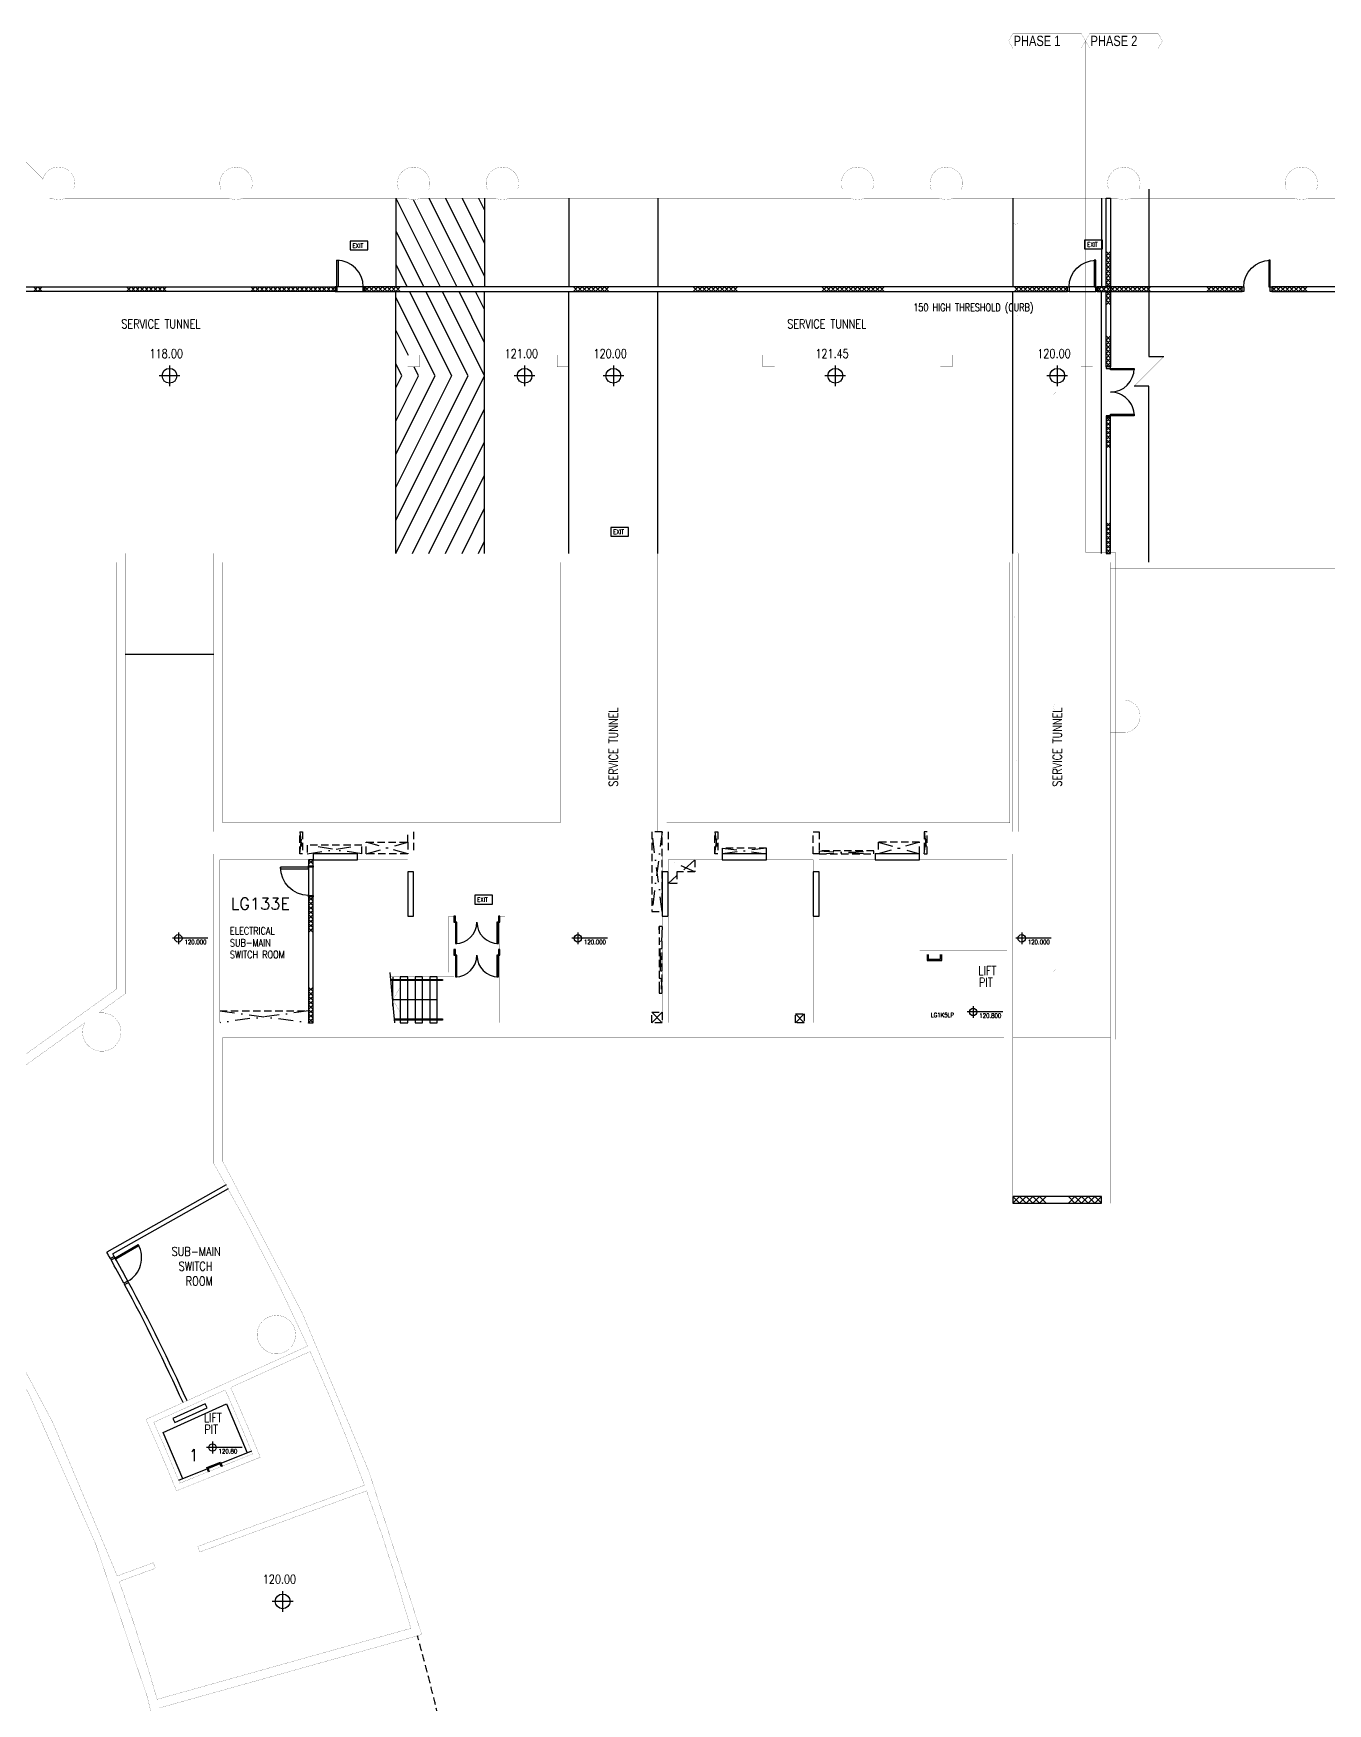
# Model space of a CAD drawing. Extents: x -163000 to 184253, y -124935 to 90032.
# Drawn here: x 53150 to 96887, y -72349 to -15936 of the extents above; entities that cross this region are included whole.
import ezdxf

# ---------------------------------------------------------------- set-up
doc = ezdxf.new("R2010")
doc.units = 0
doc.header["$LTSCALE"] = 1000
doc.header["$MEASUREMENT"] = 0
for name, pattern in [('s4118a$0$DASHDOT', [1, 0.5, -0.25, 0, -0.25]), ('s4118a$0$HIDDEN', [0.375, 0.25, -0.125]), ('S5118a$0$CENTER', [2, 1.25, -0.25, 0.25, -0.25])]:
    doc.linetypes.add(name, pattern=pattern)
doc.layers.get('0').update_dxf_attribs({"linetype": 'CONTINUOUS'})
for name, color, linetype in [('s4118a$0$11', 7, 'CONTINUOUS'), ('s4118a$0$20', 7, 'CONTINUOUS'), ('s4118a$0$21', 7, 'CONTINUOUS'), ('s4118a$0$22', 7, 'CONTINUOUS'), ('s4118a$0$23', 7, 'CONTINUOUS'), ('s4118a$0$25', 7, 'CONTINUOUS'), ('s4118a$0$30', 2, 'CONTINUOUS'), ('s4118a$0$33', 7, 'CONTINUOUS'), ('s4118a$0$34', 7, 'CONTINUOUS'), ('s4118a$0$35', 7, 'CONTINUOUS'), ('s4118a$0$42', 7, 'CONTINUOUS'), ('s4118a$0$48', 7, 'CONTINUOUS'), ('s4118a$0$56', 7, 'CONTINUOUS'), ('s4118a$0$6', 7, 'CONTINUOUS'), ('s4118a$0$9', 7, 'CONTINUOUS'), ('s4118a$0$ROOM-NO', 4, 'CONTINUOUS'), ('S5118a$0$20', 7, 'CONTINUOUS'), ('S5118a$0$22', 7, 'CONTINUOUS'), ('S5118a$0$25', 7, 'CONTINUOUS'), ('S5118a$0$30', 7, 'CONTINUOUS'), ('S5118a$0$6', 7, 'CONTINUOUS'), ('S5118a$0$9', 7, 'CONTINUOUS')]:
    doc.layers.add(name, color=color, linetype=linetype)
doc.styles.add('s4118a$0$STANDARD', font='SIMPLEX')
doc.styles.add('S5118a$0$STANDARD', font='txt')

# ---------------------------------------------------------------- blocks, each defined once
blk = doc.blocks.new('s4118a$0$D1050B')
at = {"layer": 's4118a$0$30', "color": 14, "linetype": 'Continuous'}
blk.add_lwpolyline([(0.05, 0.15), (0.05, 1.1), (0.1, 1.1), (0.1, 0.15), (0, 0.15), (0, 0), (0.05, 0), (0.05, 0.15)], dxfattribs=at)
blk.add_lwpolyline([(1, 0), (1.05, 0), (1.05, 0.15), (1, 0.15)], close=True, dxfattribs=at)
blk.add_arc((0.05, 0.15), 0.95, 0, 90, dxfattribs=at)
blk = doc.blocks.new('s4118a$0$D1700B')
at = {"layer": 's4118a$0$30', "color": 11, "linetype": 'Continuous'}
for points in [[(0.05, 0.15), (0.0499, 0.95), (0.0999, 0.95), (0.1, 0.15)], [(1.6001, 0.15), (1.6, 0.95), (1.65, 0.95), (1.6501, 0.15)], [(0, 0.15), (0, 0), (0.05, 0), (0.05, 0.15)], [(1.6501, 0.15), (1.65, 0), (1.7, 0), (1.7001, 0.15)]]:
    blk.add_lwpolyline(points, close=True, dxfattribs=at)
for centre, start, end in [((0.05, 0.150001), 0.000047, 90.000047), ((1.650006, 0.150002), 90.000047, 180.000047)]:
    blk.add_arc(centre, 0.800003, start, end, dxfattribs=at)
blk = doc.blocks.new('s4118a$0$D1000B')
at = {"layer": 's4118a$0$30', "color": 5, "linetype": 'Continuous'}
blk.add_lwpolyline([(0.05, 0.15), (0.05, 1.05), (0.1, 1.05), (0.1, 0.15), (0, 0.15), (0, 0), (0.05, 0), (0.05, 0.15)], dxfattribs=at)
blk.add_lwpolyline([(0.95, 0), (1, 0), (1, 0.15), (0.95, 0.15)], close=True, dxfattribs=at)
blk.add_arc((0.05, 0.15), 0.9, 0, 90, dxfattribs=at)
blk = doc.blocks.new('s4118a$0$HAT15')
at = {"layer": 's4118a$0$22', "color": 14, "linetype": 'Continuous'}
for p, q in [((0, 0), (0.15, 0.15)), ((0, 0.15), (0.15, 0))]:
    blk.add_line(p, q, dxfattribs=at)
blk = doc.blocks.new('s4118a$0$CATLAD')
at = {"layer": 's4118a$0$25', "color": 14, "linetype": 'Continuous'}
blk.add_lwpolyline([(-0.15, -0.032), (-0.15, 0.468), (0, 0.468), (0, 0.436), (-0.1181, 0.436), (-0.118, 0), (0, 0), (0, -0.032), (-0.15, -0.032)], dxfattribs=at)
blk = doc.blocks.new('s4118a$0$LEVEL')
at = {"layer": 's4118a$0$35', "linetype": 'Continuous'}
for p, q in [((1, 0), (-0.2, 0)), ((0, 0.2), (0, -0.2))]:
    blk.add_line(p, q, dxfattribs=at)
blk.add_circle((0, 0), 0.125, dxfattribs=at)
at = {"layer": 's4118a$0$35', "linetype": 'Continuous', "style": 's4118a$0$STANDARD', "width": 0.8}
for tag, p in [('TAG2', (0.2063, 0.05)), ('TAG1', (0.2063, -0.2))]:
    blk.add_attdef(tag, p, '', height=0.15, dxfattribs=at)
blk = doc.blocks.new('s4118a$0$H750')
at = {"layer": 's4118a$0$22', "color": 1, "linetype": 'Continuous'}
for points in [[(0, 0.15), (0.15, 0), (0.3, 0.15), (0.45, 0), (0.6, 0.15), (0.75, 0)], [(0, 0), (0.15, 0.15), (0.3, 0), (0.45, 0.15), (0.6, 0), (0.75, 0.15)]]:
    blk.add_lwpolyline(points, dxfattribs=at)
blk = doc.blocks.new('s4118a$0$H1200')
at = {"layer": 's4118a$0$22', "color": 14, "linetype": 'Continuous'}
for points in [[(0, 0), (0.15, 0.15), (0.3, 0), (0.45, 0.15), (0.6, 0), (0.75, 0.15), (0.9, 0), (1.05, 0.15), (1.2, 0)], [(0, 0.15), (0.15, 0), (0.3, 0.15), (0.45, 0), (0.6, 0.15), (0.75, 0), (0.9, 0.15), (1.05, 0), (1.2, 0.15)]]:
    blk.add_lwpolyline(points, dxfattribs=at)
blk = doc.blocks.new('s4118a$0$HAT')
at = {"layer": 's4118a$0$22', "color": 14, "linetype": 'Continuous'}
for p, q in [((0.075, 0.075), (-0.075, -0.075)), ((-0.075, 0.075), (0.075, -0.075))]:
    blk.add_line(p, q, dxfattribs=at)
blk = doc.blocks.new('s4118a$0$EXIT')
at = {"layer": 's4118a$0$56', "color": 1, "linetype": 'Continuous'}
blk.add_lwpolyline([(0, 0), (0.6, 0), (0.6, 0.3), (0, 0.3)], close=True, dxfattribs=at)
at = {"layer": 's4118a$0$56', "color": 1, "linetype": 'Continuous', "style": 's4118a$0$STANDARD', "width": 0.8}
blk.add_text('EXIT', height=0.15, rotation=0.00006, dxfattribs=at).set_placement((0.0816, 0.0747))
blk = doc.blocks.new('s4118a')
at = {"layer": 's4118a$0$11', "color": 14, "linetype": 'Continuous', "const_width": 5}
for points in [[(59250, -54114), (59250, -43650), (62600, -43650), (62600, -43850), (59450, -43850), (59450, -49350), (68913, -49350), (68913, -45750), (69088, -45750), (69088, -49350), (74400, -49350), (74400, -45750), (74600, -45750), (74600, -49350), (79500, -49350), (79500, -45750), (79700, -45750), (79700, -49350), (83100, -49350), (83100, -46900), (86050, -46900), (86050, -43850), (83100, -43850), (83100, -43650), (86250, -43650), (86250, -55450), (85950, -55450), (85950, -49850), (59550, -49850), (59550, -54034)], [(65200, -47650), (65800, -47650), (65800, -45750), (66000, -45750), (66000, -47650), (67188, -47650), (67188, -45750), (67363, -45750), (67363, -47800), (65213, -47800)], [(62419, -60273), (56954, -62749)], [(62502, -60455), (59814, -61673)], [(57218, -62849), (59632, -61755)], [(57985, -65162), (60816, -64029)], [(60556, -63918), (58097, -64905)]]:
    blk.add_lwpolyline(points, dxfattribs=at)
at = {"layer": 's4118a$0$11', "color": 14, "linetype": 'Continuous'}
for points in [[(62600, -43850), (62450, -43850), (62450, -44050), (62600, -44050)], [(62450, -49350), (62600, -49350), (62600, -45100), (62450, -45100)]]:
    blk.add_lwpolyline(points, close=True, dxfattribs=at)
at = {"layer": 's4118a$0$11', "color": 14, "linetype": 'Continuous', "const_width": 5}
for points in [[(66000, -43650), (66000, -44250), (65800, -44250), (65800, -43850), (64100, -43850), (64100, -43650)], [(74400, -43650), (74400, -44250), (74600, -44250), (74600, -43850), (76425, -43850), (76425, -43650)], [(79500, -44250), (79700, -44250), (79700, -43850), (81600, -43850), (81600, -43650), (77925, -43650), (77925, -43850), (79500, -43850)], [(83250, -49350), (86050, -49350), (86050, -47050), (83250, -47050)]]:
    blk.add_lwpolyline(points, close=True, dxfattribs=at)
for points in [[(59631, -61753, -0.009005), (60556, -63918, -0.009005)], [(59814, -61671, -0.009771), (60816, -64029, -0.009771)], [(56954, -62749, -0.010496), (57985, -65162, -0.010496)], [(57218, -62849, -0.008915), (58097, -64905, -0.008915)]]:
    blk.add_lwpolyline(points, format="xyb", dxfattribs=at)
at = {"layer": 's4118a$0$20', "color": 14, "linetype": 'Continuous'}
for p, q in [((59661, -54831), (55630, -57100)), ((59734, -54962), (55834, -57157)), ((55753, -57318), (55883, -57244)), ((56234, -58194), (56365, -58121))]:
    blk.add_line(p, q, dxfattribs=at)
blk.add_lwpolyline([(46207, -18250), (52457, -24500), (63350, -24500), (63350, -24650), (52395, -24650), (48484, -20739)], dxfattribs=at)
for points in [[(89550, -27200), (89400, -27200), (89400, -24650), (89100, -24650), (89100, -24500), (89400, -24500), (89400, -21500), (89550, -21500)], [(64350, -24650), (88100, -24650), (88100, -24500), (64350, -24500)], [(89550, -28900), (89400, -28900), (89400, -33500), (89550, -33500)]]:
    blk.add_lwpolyline(points, close=True, dxfattribs=at)
at = {"layer": 's4118a$0$20', "color": 2, "linetype": 'Continuous'}
blk.add_lwpolyline([(86250, -55450), (89250, -55450), (89250, -55225), (86250, -55225)], close=True, dxfattribs=at)
at = {"layer": 's4118a$0$20', "color": 14, "linetype": 'Continuous', "const_width": 5}
for points in [[(64339, -64976), (58706, -67041), (58775, -67228), (64408, -65164)], [(55983, -68038), (57204, -67591), (57272, -67779), (56051, -68226)]]:
    blk.add_lwpolyline(points, dxfattribs=at)
at = {"layer": 's4118a$0$20', "color": 14, "linetype": 'Continuous'}
for radius, start, end in [(63880, 29.21649, 29.44215), (64030, 29.21825, 29.30771), (63880, 24.33022, 28.32099), (64030, 24.33032, 28.32347)]:
    blk.add_arc((0, -88500), radius, start, end, dxfattribs=at)
at = {"layer": 's4118a$0$22', "color": 14, "linetype": 'Continuous'}
for points in [[(89400, -28900), (89550, -29050), (89400, -29200), (89550, -29350), (89400, -29500), (89550, -29650), (89400, -29800), (89550, -29950)], [(89550, -28900), (89400, -29050), (89550, -29200), (89400, -29350), (89550, -29500), (89400, -29650), (89550, -29800), (89400, -29950)], [(89550, -33500), (89400, -33350), (89550, -33200), (89400, -33050), (89550, -32900), (89400, -32750), (89550, -32600), (89400, -32450)], [(89400, -33500), (89550, -33350), (89400, -33200), (89550, -33050), (89400, -32900), (89550, -32750), (89400, -32600), (89550, -32450)]]:
    blk.add_lwpolyline(points, dxfattribs=at)
at = {"layer": 's4118a$0$23', "color": 14, "linetype": 's4118a$0$HIDDEN'}
blk.add_arc((0, -88500), 68655, 13.2623, 15.58354, dxfattribs=at)
at = {"layer": 's4118a$0$25', "color": 10, "linetype": 'Continuous'}
for p, q in [((65400, -21500), (65400, -24500)), ((65400, -21500), (66900, -24500)), ((65984, -21550), (67459, -24500)), ((66518, -21500), (68018, -24500)), ((67077, -21500), (68400, -24146)), ((67636, -21500), (68400, -23028)), ((68195, -21500), (68400, -21910)), ((68400, -21500), (68400, -24500)), ((71250, -21500), (71250, -24500)), ((74250, -21500), (74250, -24500)), ((65400, -22618), (66341, -24500)), ((65400, -23736), (65782, -24500)), ((65400, -33500), (65400, -24650)), ((68400, -26382), (67534, -24650)), ((68400, -25264), (68093, -24650)), ((68400, -33500), (68400, -24650)), ((71250, -33500), (71250, -24650)), ((74250, -33500), (74250, -24650)), ((86250, -33500), (86250, -24650)), ((65400, -25972), (65814, -26800)), ((65959, -33500), (68400, -28618)), ((66518, -33500), (68400, -29736)), ((67077, -33500), (68400, -30854)), ((67636, -33500), (68400, -31972)), ((68195, -33500), (68400, -33090)), ((56250, -36900), (59250, -36900))]:
    blk.add_line(p, q, dxfattribs=at)
at = {"layer": 's4118a$0$25', "color": 14, "linetype": 'Continuous'}
for p, q in [((86250, -21500), (86250, -24500)), ((65200, -47650), (65349, -49350)), ((65300, -47800), (65300, -47890)), ((65300, -48792), (65300, -47930)), ((66800, -48575), (65300, -48575))]:
    blk.add_line(p, q, dxfattribs=at)
at = {"layer": 's4118a$0$25', "color": 10, "linetype": 'Continuous'}
for points in [[(63400, -24650), (64300, -24650), (64300, -24500), (63400, -24500)], [(88150, -24650), (89050, -24650), (89050, -24500), (88150, -24500)]]:
    blk.add_lwpolyline(points, close=True, dxfattribs=at)
for points in [[(65400, -33500), (68400, -27500), (66975, -24650)], [(65400, -32382), (67841, -27500), (66416, -24650)], [(65857, -24650), (67282, -27500), (65400, -31264)], [(65400, -30146), (66723, -27500), (65400, -24854)], [(65400, -27910), (65605, -27500), (65400, -27090)], [(65400, -29028), (66164, -27500), (66014, -27200)], [(83350, -47050), (83350, -47250), (83850, -47250), (83850, -47050)], [(83390, -47050), (83390, -47210), (83810, -47210), (83810, -47050)]]:
    blk.add_lwpolyline(points, dxfattribs=at)
at = {"layer": 's4118a$0$25', "color": 14, "linetype": 'Continuous'}
for points in [[(62600, -44100), (62450, -44100), (62450, -45050), (62600, -45050)], [(65550, -47890), (65800, -47890), (65800, -47800), (65550, -47800)], [(65550, -49220), (65800, -49220), (65800, -47930), (65550, -47930)], [(66050, -47890), (66300, -47890), (66300, -47800), (66050, -47800)], [(66050, -49220), (66300, -49220), (66300, -47930), (66050, -47930)], [(66550, -47890), (66800, -47890), (66800, -47800), (66550, -47800)], [(66550, -49220), (66800, -49220), (66800, -47930), (66550, -47930)], [(65550, -49350), (65800, -49350), (65800, -49260), (65550, -49260)], [(66050, -49350), (66300, -49350), (66300, -49260), (66050, -49260)], [(66550, -49350), (66800, -49350), (66800, -49260), (66550, -49260)]]:
    blk.add_lwpolyline(points, close=True, dxfattribs=at)
for points in [[(65221, -47890), (66975, -47890), (66975, -47930), (65225, -47930)], [(65338, -49220), (66975, -49220), (66975, -49260), (65341, -49260)]]:
    blk.add_lwpolyline(points, dxfattribs=at)
at = {"layer": 's4118a$0$25', "color": 14, "linetype": 'Continuous', "const_width": 5}
blk.add_lwpolyline([(65550, -49008), (65300, -48575), (65550, -48142)], dxfattribs=at)
at = {"layer": 's4118a$0$25', "color": 14, "linetype": 'Continuous'}
for radius in [63879, 64029]:
    blk.add_arc((0, -88500), radius, 28.36826, 29.17219, dxfattribs=at)
at = {"layer": 's4118a$0$30', "color": 14, "linetype": 'Continuous'}
for points in [[(67413, -45750), (67363, -45750), (67363, -45950), (67413, -45950)], [(67463, -45950), (67413, -45950), (67413, -46675), (67463, -46675)], [(68863, -45950), (68813, -45950), (68813, -46675), (68863, -46675)], [(68913, -45750), (68863, -45750), (68863, -45950), (68913, -45950)], [(67413, -46875), (67363, -46875), (67363, -47075), (67413, -47075)], [(67463, -47075), (67413, -47075), (67413, -47800), (67463, -47800)], [(68863, -47075), (68813, -47075), (68813, -47800), (68863, -47800)], [(68913, -46875), (68863, -46875), (68863, -47075), (68913, -47075)], [(56209, -58151), (56234, -58194), (56365, -58121), (56340, -58077)]]:
    blk.add_lwpolyline(points, close=True, dxfattribs=at)
blk.add_lwpolyline([(55909, -57289), (56693, -56848), (56718, -56892), (55933, -57333), (55884, -57246), (55753, -57319), (55778, -57363), (55909, -57289)], dxfattribs=at)
for centre, radius, start, end in [((67413, -45950), 725, 270, 0), ((68863, -45950), 725, 180, 270), ((67413, -47075), 725, 270, 0), ((68863, -47075), 725, 180, 270), ((55909, -57289), 900, 298.7024, 29.37)]:
    blk.add_arc(centre, radius, start, end, dxfattribs=at)
at = {"layer": 's4118a$0$35', "color": 15, "linetype": 'Continuous'}
for p, q in [((58100, -27500), (57400, -27500)), ((57750, -27150), (57750, -27850)), ((70100, -27500), (69400, -27500)), ((69750, -27150), (69750, -27850)), ((73100, -27500), (72400, -27500)), ((72750, -27150), (72750, -27850)), ((80600, -27500), (79900, -27500)), ((80250, -27150), (80250, -27850)), ((88100, -27500), (87400, -27500)), ((87750, -27150), (87750, -27850)), ((61574, -68548), (61574, -69248)), ((61574, -68548), (61574, -69248)), ((61924, -68898), (61224, -68898)), ((61924, -68898), (61224, -68898))]:
    blk.add_line(p, q, dxfattribs=at)
for centre in [(57750, -27500), (69750, -27500), (72750, -27500), (80250, -27500), (87750, -27500), (61574, -68898), (61574, -68898)]:
    blk.add_circle(centre, 250, dxfattribs=at)
at = {"layer": 's4118a$0$42', "color": 14}
blk.add_line((60518, -63825), (58059, -64812), dxfattribs=at)
blk.add_lwpolyline([(58198, -64757), (57538, -63198), (59678, -62228), (60380, -63881)], dxfattribs=at)
blk.add_lwpolyline([(57927, -62857), (59020, -62362), (58958, -62225), (57866, -62720)], close=True, dxfattribs=at)
at = {"layer": 's4118a$0$48', "color": 14, "linetype": 's4118a$0$DASHDOT'}
for p, q in [((62150, -43650), (62250, -42900)), ((62150, -42900), (62250, -43650)), ((62400, -43650), (64250, -43350)), ((64250, -43650), (62400, -43350)), ((64400, -43650), (65800, -43250)), ((65800, -43650), (64400, -43250)), ((74400, -42900), (74050, -45600)), ((74400, -45600), (74050, -42900)), ((76175, -42900), (76275, -43650)), ((76175, -43650), (76275, -42900)), ((81700, -43250), (83100, -43650)), ((83100, -43250), (81700, -43650)), ((83250, -43650), (83350, -42900)), ((83250, -42900), (83350, -43650)), ((75500, -44250), (74600, -43850)), ((75500, -43850), (75050, -44250)), ((76425, -43450), (77925, -43650)), ((77925, -43450), (76425, -43650)), ((79700, -43550), (81550, -43650)), ((79700, -43650), (81550, -43550)), ((74600, -44650), (74900, -44383)), ((74400, -46100), (74300, -48350)), ((74400, -48350), (74300, -46100)), ((62450, -48950), (59450, -49350)), ((59450, -48950), (62450, -49350)), ((74400, -49000), (74050, -49350)), ((74400, -49350), (74050, -49000)), ((78900, -49050), (79200, -49350)), ((78900, -49350), (79200, -49050))]:
    blk.add_line(p, q, dxfattribs=at)
at = {"layer": 's4118a$0$48', "color": 14, "linetype": 's4118a$0$HIDDEN'}
for p, q in [((65800, -43250), (65800, -42900)), ((66000, -42900), (66000, -43650)), ((74600, -42900), (74600, -43650)), ((59450, -48950), (62450, -48950))]:
    blk.add_line(p, q, dxfattribs=at)
for points in [[(62250, -43650), (62150, -43650), (62150, -42900), (62250, -42900)], [(65800, -43650), (64400, -43650), (64400, -43250), (65800, -43250)], [(74400, -42900), (74050, -42900), (74050, -45600), (74400, -45600)], [(76275, -43650), (76175, -43650), (76175, -42900), (76275, -42900)], [(79700, -43650), (79500, -43650), (79500, -42900), (79700, -42900)], [(83250, -43650), (83350, -43650), (83350, -42900), (83250, -42900)], [(79700, -43650), (81550, -43650), (81550, -43550), (79700, -43550)], [(74400, -46100), (74300, -46100), (74300, -48350), (74400, -48350)], [(74400, -49350), (74050, -49350), (74050, -49000), (74400, -49000)], [(79200, -49350), (78900, -49350), (78900, -49050), (79200, -49050)]]:
    blk.add_lwpolyline(points, close=True, dxfattribs=at)
for points in [[(64250, -43650), (64250, -43350), (62400, -43350), (62400, -43650)], [(83100, -43650), (83100, -43250), (81700, -43250), (81700, -43650)], [(75500, -43850), (75500, -44250), (74900, -44250), (74900, -44650), (74600, -44650)], [(77925, -43650), (77925, -43450), (76425, -43450), (76425, -43650)]]:
    blk.add_lwpolyline(points, dxfattribs=at)
at = {"layer": 's4118a$0$48', "color": 14, "linetype": 'Continuous'}
for points in [[(62600, -43850), (64100, -43850), (64100, -43650), (62600, -43650)], [(76425, -43850), (77925, -43850), (77925, -43650), (76425, -43650)], [(81600, -43850), (83100, -43850), (83100, -43650), (81600, -43650)], [(66000, -44250), (65800, -44250), (65800, -45750), (66000, -45750)], [(74600, -44250), (74400, -44250), (74400, -45750), (74600, -45750)], [(79700, -44250), (79500, -44250), (79500, -45750), (79700, -45750)]]:
    blk.add_lwpolyline(points, close=True, dxfattribs=at)
at = {"layer": 's4118a$0$6', "color": 14, "linetype": 'Continuous', "const_width": 5}
for points in [[(54512, -21200, 1.065479), (53466, -20866, 1.065479)], [(60512, -21200, 1.464157), (59488, -21200, 1.464157)], [(66512, -21200, 1.464157), (65488, -21200, 1.464157)], [(69512, -21200, 1.464157), (68488, -21200, 1.464157)], [(81512, -21200, 1.464157), (80488, -21200, 1.464157)], [(84512, -21200, 1.464157), (83488, -21200, 1.464157)], [(90512, -21200, 1.464157), (89488, -21200, 1.464157)], [(53771, -21500, 0.218218), (54229, -21500, 0.218218)], [(59771, -21500, 0.217989), (60229, -21500, 0.217989)], [(65771, -21500, 0.217989), (66229, -21500, 0.217989)], [(68771, -21500, 0.217989), (69229, -21500, 0.217989)], [(80771, -21500, 0.217989), (81229, -21500, 0.217989)], [(83771, -21500, 0.217989), (84229, -21500, 0.217989)], [(89771, -21500, 0.217989), (90229, -21500, 0.217989)], [(55342, -49027, -4.490371), (54894, -49348, -4.490371)]]:
    blk.add_lwpolyline(points, format="xyb", dxfattribs=at)
for points in [[(65800, -27200), (66200, -27200), (66200, -26800), (65800, -26800)], [(70850, -27200), (71250, -27200), (71250, -26800), (70850, -26800)], [(77800, -27200), (78200, -27200), (78200, -26800), (77800, -26800)], [(83800, -27200), (84200, -27200), (84200, -26800), (83800, -26800)], [(88550, -27200), (88950, -27200), (88950, -26800), (88550, -26800)]]:
    blk.add_lwpolyline(points, close=True, dxfattribs=at)
blk.add_lwpolyline([(62012, -59887, 1), (60712, -59887, 1)], format="xyb", close=True, dxfattribs=at)
at = {"layer": 's4118a$0$9', "color": 14, "linetype": 'Continuous'}
for p, q in [((89250, -21500), (89250, -24500)), ((89250, -33500), (89250, -24650))]:
    blk.add_line(p, q, dxfattribs=at)
at = {"layer": 's4118a$0$9', "color": 14, "linetype": 'Continuous', "const_width": 5}
for points in [[(50450, -18250), (53700, -21500)], [(50874, -18250), (53472, -20847)], [(59488, -21200), (54512, -21200)], [(60512, -21200), (65488, -21200)], [(66512, -21200), (68488, -21200)], [(69512, -21200), (80488, -21200)], [(83488, -21200), (81512, -21200)], [(84512, -21200), (89488, -21200)], [(90512, -21200), (90850, -21200)], [(53700, -21500), (53771, -21500)], [(54229, -21500), (59771, -21500)], [(60229, -21500), (65771, -21500)], [(66229, -21500), (68771, -21500)], [(69229, -21500), (80771, -21500)], [(81229, -21500), (83771, -21500)], [(84229, -21500), (89771, -21500)], [(90850, -21500), (90229, -21500)], [(90350, -27850), (91350, -26850)], [(55950, -33800), (48605, -33800)], [(48730, -33500), (56250, -33500)], [(55950, -48222), (55950, -33800)], [(56250, -33500), (56250, -48376)], [(90850, -33500), (89250, -33500), (89250, -55450)], [(90850, -33800), (89550, -33800), (89550, -55450), (89250, -55450)], [(51045, -51737), (55950, -48222)], [(56250, -48376), (55342, -49027)], [(50976, -52156), (54894, -49348)], [(65906, -69808), (57334, -72205)], [(66276, -70016), (57416, -72494)]]:
    blk.add_lwpolyline(points, dxfattribs=at)
at = {"layer": 's4118a$0$9', "color": 14, "linetype": 'Continuous'}
for points in [[(90850, -21200), (90850, -26850), (91350, -26850)], [(90850, -33800), (90850, -27850), (90350, -27850)]]:
    blk.add_lwpolyline(points, dxfattribs=at)
at = {"layer": 's4118a$0$9', "color": 14, "linetype": 'Continuous', "const_width": 5}
for points in [[(57018, -104810, 0.417181), (15732, -31320, 0.417181)], [(55983, -68038, 0.241233), (16102, -31111, 0.241233)], [(62419, -60273, 0.025292), (59250, -54114, 0.025292)], [(66276, -70016, 0.063255), (59550, -54034, 0.063255)], [(64340, -64976, 0.017816), (62502, -60455, 0.017816)], [(65906, -69808, 0.017812), (64408, -65164, 0.017812)], [(57334, -72205, 0.017539), (56051, -68226, 0.017539)]]:
    blk.add_lwpolyline(points, format="xyb", dxfattribs=at)
for points in [[(59250, -42900), (71250, -42900), (71250, -33500), (59250, -33500)], [(59550, -42600), (70950, -42600), (70950, -33800), (59550, -33800)], [(74250, -42900), (86450, -42900), (86450, -33500), (74250, -33500)], [(74550, -42600), (86150, -42600), (86150, -33800), (74550, -33800)]]:
    blk.add_lwpolyline(points, close=True, dxfattribs=at)
at = {"zscale": 1000}
for name, p, xscale, yscale in [('s4118a$0$EXIT', (63855, -23251), 999.9979999999999, 999.9979999999999), ('s4118a$0$EXIT', (88675, -23215), 999.9979999999999, 999.9979999999999), ('s4118a$0$D1000B', (63350, -24650), 999.9979999999999, 999.9979999999999), ('s4118a$0$HAT15', (89400, -23450), 999.9979999999999, 999.9979999999999), ('s4118a$0$HAT15', (89400, -23600), 999.9979999999999, 999.9979999999999), ('s4118a$0$HAT15', (89400, -23750), 999.9979999999999, 999.9979999999999), ('s4118a$0$HAT15', (89400, -23900), 999.9979999999999, 999.9979999999999), ('s4118a$0$HAT15', (89400, -24050), 999.9979999999999, 999.9979999999999), ('s4118a$0$HAT15', (89400, -24200), 999.9979999999999, 999.9979999999999), ('s4118a$0$HAT15', (89400, -24350), 999.9979999999999, 999.9979999999999), ('s4118a$0$HAT15', (53150, -24650), 999.9979999999999, 999.9979999999999), ('s4118a$0$HAT15', (53300, -24650), 999.9979999999999, 999.9979999999999), ('s4118a$0$HAT15', (56300, -24650), 999.9979999999999, 999.9979999999999), ('s4118a$0$HAT15', (56450, -24650), 999.9979999999999, 999.9979999999999), ('s4118a$0$HAT15', (56600, -24650), 999.9979999999999, 999.9979999999999), ('s4118a$0$HAT15', (56750, -24650), 999.9979999999999, 999.9979999999999), ('s4118a$0$HAT15', (56900, -24650), 999.9979999999999, 999.9979999999999), ('s4118a$0$HAT15', (57050, -24650), 999.9979999999999, 999.9979999999999), ('s4118a$0$HAT15', (57200, -24650), 999.9979999999999, 999.9979999999999), ('s4118a$0$HAT15', (57350, -24650), 999.9979999999999, 999.9979999999999), ('s4118a$0$HAT15', (57500, -24650), 999.9979999999999, 999.9979999999999), ('s4118a$0$HAT15', (60500, -24650), 999.9979999999999, 999.9979999999999), ('s4118a$0$HAT15', (60650, -24650), 999.9979999999999, 999.9979999999999), ('s4118a$0$HAT15', (60800, -24650), 999.9979999999999, 999.9979999999999), ('s4118a$0$HAT15', (60950, -24650), 999.9979999999999, 999.9979999999999), ('s4118a$0$HAT15', (61100, -24650), 999.9979999999999, 999.9979999999999), ('s4118a$0$HAT15', (61250, -24650), 999.9979999999999, 999.9979999999999), ('s4118a$0$HAT15', (61400, -24650), 999.9979999999999, 999.9979999999999), ('s4118a$0$HAT15', (61550, -24650), 999.9979999999999, 999.9979999999999), ('s4118a$0$HAT15', (61700, -24650), 999.9979999999999, 999.9979999999999), ('s4118a$0$HAT15', (61850, -24650), 999.9979999999999, 999.9979999999999), ('s4118a$0$HAT15', (62000, -24650), 999.9979999999999, 999.9979999999999), ('s4118a$0$HAT15', (62000, -24650), 999.9979999999999, 999.9979999999999), ('s4118a$0$HAT15', (62150, -24650), 999.9979999999999, 999.9979999999999), ('s4118a$0$HAT15', (62300, -24650), 999.9979999999999, 999.9979999999999), ('s4118a$0$HAT15', (62450, -24650), 999.9979999999999, 999.9979999999999), ('s4118a$0$HAT15', (62600, -24650), 999.9979999999999, 999.9979999999999), ('s4118a$0$HAT15', (62750, -24650), 999.9979999999999, 999.9979999999999), ('s4118a$0$HAT15', (62900, -24650), 999.9979999999999, 999.9979999999999), ('s4118a$0$HAT15', (63050, -24650), 999.9979999999999, 999.9979999999999), ('s4118a$0$HAT15', (63200, -24650), 999.9979999999999, 999.9979999999999), ('s4118a$0$HAT15', (64350, -24650), 999.9979999999999, 999.9979999999999), ('s4118a$0$HAT15', (64500, -24650), 999.9979999999999, 999.9979999999999), ('s4118a$0$HAT15', (64650, -24650), 999.9979999999999, 999.9979999999999), ('s4118a$0$HAT15', (64800, -24650), 999.9979999999999, 999.9979999999999), ('s4118a$0$HAT15', (64950, -24650), 999.9979999999999, 999.9979999999999), ('s4118a$0$HAT15', (65100, -24650), 999.9979999999999, 999.9979999999999), ('s4118a$0$HAT15', (65250, -24650), 999.9979999999999, 999.9979999999999), ('s4118a$0$HAT15', (65400, -24650), 999.9979999999999, 999.9979999999999), ('s4118a$0$HAT15', (71400, -24650), 999.9979999999999, 999.9979999999999), ('s4118a$0$HAT15', (71550, -24650), 999.9979999999999, 999.9979999999999), ('s4118a$0$HAT15', (71700, -24650), 999.9979999999999, 999.9979999999999), ('s4118a$0$HAT15', (71850, -24650), 999.9979999999999, 999.9979999999999), ('s4118a$0$HAT15', (72000, -24650), 999.9979999999999, 999.9979999999999), ('s4118a$0$HAT15', (72150, -24650), 999.9979999999999, 999.9979999999999), ('s4118a$0$HAT15', (72300, -24650), 999.9979999999999, 999.9979999999999), ('s4118a$0$HAT15', (72450, -24650), 999.9979999999999, 999.9979999999999), ('s4118a$0$HAT15', (75450, -24650), 999.9979999999999, 999.9979999999999), ('s4118a$0$HAT15', (75600, -24650), 999.9979999999999, 999.9979999999999), ('s4118a$0$HAT15', (75750, -24650), 999.9979999999999, 999.9979999999999), ('s4118a$0$HAT15', (75900, -24650), 999.9979999999999, 999.9979999999999), ('s4118a$0$HAT15', (76050, -24650), 999.9979999999999, 999.9979999999999), ('s4118a$0$HAT15', (76200, -24650), 999.9979999999999, 999.9979999999999), ('s4118a$0$HAT15', (76350, -24650), 999.9979999999999, 999.9979999999999), ('s4118a$0$HAT15', (76500, -24650), 999.9979999999999, 999.9979999999999), ('s4118a$0$HAT15', (76650, -24650), 999.9979999999999, 999.9979999999999), ('s4118a$0$HAT15', (76800, -24650), 999.9979999999999, 999.9979999999999), ('s4118a$0$HAT15', (79800, -24650), 999.9979999999999, 999.9979999999999), ('s4118a$0$HAT15', (79950, -24650), 999.9979999999999, 999.9979999999999), ('s4118a$0$HAT15', (80100, -24650), 999.9979999999999, 999.9979999999999), ('s4118a$0$HAT15', (80250, -24650), 999.9979999999999, 999.9979999999999), ('s4118a$0$HAT15', (80400, -24650), 999.9979999999999, 999.9979999999999), ('s4118a$0$HAT15', (80550, -24650), 999.9979999999999, 999.9979999999999), ('s4118a$0$HAT15', (80700, -24650), 999.9979999999999, 999.9979999999999), ('s4118a$0$HAT15', (80850, -24650), 999.9979999999999, 999.9979999999999), ('s4118a$0$HAT15', (81000, -24650), 999.9979999999999, 999.9979999999999), ('s4118a$0$HAT15', (81150, -24650), 999.9979999999999, 999.9979999999999), ('s4118a$0$HAT15', (81300, -24650), 999.9979999999999, 999.9979999999999), ('s4118a$0$HAT15', (81450, -24650), 999.9979999999999, 999.9979999999999), ('s4118a$0$HAT15', (81600, -24650), 999.9979999999999, 999.9979999999999), ('s4118a$0$HAT15', (81750, -24650), 999.9979999999999, 999.9979999999999), ('s4118a$0$HAT15', (86300, -24650), 999.9979999999999, 999.9979999999999), ('s4118a$0$HAT15', (86450, -24650), 999.9979999999999, 999.9979999999999), ('s4118a$0$HAT15', (86600, -24650), 999.9979999999999, 999.9979999999999), ('s4118a$0$HAT15', (86750, -24650), 999.9979999999999, 999.9979999999999), ('s4118a$0$HAT15', (86900, -24650), 999.9979999999999, 999.9979999999999), ('s4118a$0$HAT15', (87050, -24650), 999.9979999999999, 999.9979999999999), ('s4118a$0$HAT15', (87200, -24650), 999.9979999999999, 999.9979999999999), ('s4118a$0$HAT15', (87350, -24650), 999.9979999999999, 999.9979999999999), ('s4118a$0$HAT15', (87500, -24650), 999.9979999999999, 999.9979999999999), ('s4118a$0$HAT15', (87650, -24650), 999.9979999999999, 999.9979999999999), ('s4118a$0$HAT15', (87800, -24650), 999.9979999999999, 999.9979999999999), ('s4118a$0$HAT15', (87950, -24650), 999.9979999999999, 999.9979999999999), ('s4118a$0$HAT15', (89100, -24650), 999.9979999999999, 999.9979999999999), ('s4118a$0$HAT15', (89250, -24650), 999.9979999999999, 999.9979999999999), ('s4118a$0$HAT15', (89400, -24500), 999.9979999999999, 999.9979999999999), ('s4118a$0$HAT15', (89400, -24650), 999.9979999999999, 999.9979999999999), ('s4118a$0$HAT15', (89400, -24800), 999.9979999999999, 999.9979999999999), ('s4118a$0$HAT15', (89400, -24950), 999.9979999999999, 999.9979999999999), ('s4118a$0$HAT15', (89400, -25100), 999.9979999999999, 999.9979999999999), ('s4118a$0$HAT15', (89400, -26300), 999.9979999999999, 999.9979999999999), ('s4118a$0$HAT15', (89400, -26450), 999.9979999999999, 999.9979999999999), ('s4118a$0$HAT15', (89400, -26600), 999.9979999999999, 999.9979999999999), ('s4118a$0$HAT15', (89400, -26750), 999.9979999999999, 999.9979999999999), ('s4118a$0$HAT15', (89400, -26900), 999.9979999999999, 999.9979999999999), ('s4118a$0$HAT15', (89400, -27050), 999.9979999999999, 999.9979999999999), ('s4118a$0$HAT15', (89400, -27200), 999.9979999999999, 999.9979999999999), ('s4118a$0$EXIT', (72665, -32920), 999.9979999999999, 999.9979999999999), ('s4118a$0$EXIT', (68063, -45347), 999.9979999999999, 999.9979999999999), ('s4118a$0$H750', (86250, -55450), 1499.997, 1499.997)]:
    blk.add_blockref(name, p, dxfattribs=dict(at, xscale=xscale, yscale=yscale))
for name, p, xscale, yscale, rotation in [('s4118a$0$D1000B', (89100, -24650), 999.9979999999999, -999.9979999999999, 180), ('s4118a$0$D1700B', (89400, -27200), 999.9979999999999, 999.9979999999999, 270), ('s4118a$0$HAT', (62525, -43925), 999.9979999999999, 999.9979999999999, 270), ('s4118a$0$D1050B', (62600, -44050), 999.9979999999999, -999.9979999999999, 270), ('s4118a$0$H1200', (62450, -45100), 999.9979999999999, 999.9979999999999, 270), ('s4118a$0$H1200', (62600, -49350), 999.9979999999999, 999.9979999999999, 90), ('s4118a$0$H750', (89250, -55225), 1499.997, 1499.997, 180), ('s4118a$0$CATLAD', (59094, -64505), 1000, 1000, 291.875974)]:
    blk.add_blockref(name, p, dxfattribs=dict(at, xscale=xscale, yscale=yscale, rotation=rotation))
at = {"xscale": 999.9979999999999, "yscale": 999.9979999999999, "zscale": 1000}
for p, values in [((58050, -46500), {'TAG1': '120.000'}), ((71550, -46500), {'TAG1': '120.000'}), ((86550, -46500), {'TAG1': '120.000'}), ((84910, -48988), {'TAG1': '120.800'}), ((59204, -63700), {'TAG1': '120.80'})]:
    blk.add_blockref('s4118a$0$LEVEL', p, dxfattribs=at).add_auto_attribs(values)
at = {"layer": 's4118a$0$21', "color": 15, "linetype": 'Continuous', "style": 's4118a$0$STANDARD', "width": 0.8}
for s, height, p in [('SERVICE TUNNEL', 300, (56123, -25900)), ('SERVICE TUNNEL', 300, (78623, -25900)), ('ELECTRICAL', 250, (59792, -46376)), ('SUB-MAIN', 250, (59792, -46776)), ('SWITCH ROOM', 250, (59792, -47176)), ('LIFT', 300, (85084, -47746)), ('PIT', 300, (85106, -48135)), ('SUB-MAIN', 300, (57823, -57228)), ('SWITCH', 300, (58061, -57728)), ('ROOM', 300, (58299, -58228)), ('LIFT', 300, (58911, -62843)), ('PIT', 300, (58928, -63232))]:
    blk.add_text(s, height=height, dxfattribs=at).set_placement(p)
for p in [(72900, -41377), (87900, -41377)]:
    blk.add_text('SERVICE TUNNEL', height=300, rotation=90, dxfattribs=at).set_placement(p)
at = {"layer": 's4118a$0$33', "color": 15, "linetype": 'Continuous', "style": 's4118a$0$STANDARD', "width": 0.8}
blk.add_text('150 HIGH THRESHOLD (CURB)', height=250, dxfattribs=at).set_placement((82883, -25314))
at = {"layer": 's4118a$0$34', "color": 2, "linetype": 'Continuous', "style": 's4118a$0$STANDARD', "width": 0.8}
blk.add_text('LG1K5LP', height=150, dxfattribs=at).set_placement((83478, -49166))
at = {"layer": 's4118a$0$35', "color": 15, "linetype": 'Continuous', "style": 's4118a$0$STANDARD', "width": 0.8}
for s, p in [('118.00', (57075, -26900)), ('121.00', (69075, -26900)), ('120.00', (72075, -26900)), ('121.45', (79575, -26900)), ('120.00', (87075, -26900)), ('120.00', (60899, -68298)), ('120.00', (60899, -68298))]:
    blk.add_text(s, height=300, dxfattribs=at).set_placement(p)
at = {"layer": 's4118a$0$ROOM-NO', "style": 's4118a$0$STANDARD'}
for s, p in [('LG133E', (59816, -45531)), ('1', (58400, -64159))]:
    blk.add_text(s, height=400, dxfattribs=at).set_placement(p)
blk = doc.blocks.new('S5118a$0$D1000B')
at = {"layer": 'S5118a$0$30', "color": 5, "linetype": 'Continuous'}
blk.add_lwpolyline([(0.05, 0.15), (0.05, 1.05), (0.1, 1.05), (0.1, 0.15), (0, 0.15), (0, 0), (0.05, 0), (0.05, 0.15)], dxfattribs=at)
blk.add_lwpolyline([(0.95, 0), (1, 0), (1, 0.15), (0.95, 0.15)], close=True, dxfattribs=at)
blk.add_arc((0.05, 0.15), 0.9, 0, 90, dxfattribs=at)
blk = doc.blocks.new('S5118a$0$HAT15')
at = {"layer": 'S5118a$0$22', "color": 14, "linetype": 'Continuous'}
for p, q in [((0, 0), (0.15, 0.15)), ((0, 0.15), (0.15, 0))]:
    blk.add_line(p, q, dxfattribs=at)
blk = doc.blocks.new('S5118a$0$ARROW')
at = {"layer": 'S5118a$0$25', "color": 10, "linetype": 'Continuous', "const_width": 0.005}
blk.add_lwpolyline([(-0.433, 0.25, 0.071801), (-0.238084, 0.077755, 0.141961), (0, 0, 0.141961), (0.238084, 0.077755, 0.071801), (0.433, 0.25)], format="xyb", dxfattribs=at)
blk = doc.blocks.new('S5118a$0$H1200')
at = {"layer": 'S5118a$0$22', "color": 1, "linetype": 'Continuous'}
for points in [[(0, 0), (0.15, 0.15), (0.3, 0), (0.45, 0.15), (0.6, 0), (0.75, 0.15), (0.9, 0), (1.05, 0.15), (1.2, 0)], [(0, 0.15), (0.15, 0), (0.3, 0.15), (0.45, 0), (0.6, 0.15), (0.75, 0), (0.9, 0.15), (1.05, 0), (1.2, 0.15)]]:
    blk.add_lwpolyline(points, dxfattribs=at)
blk = doc.blocks.new('S5118a')
at = {"color": 1, "linetype": 'Continuous', "const_width": 5}
blk.add_lwpolyline([(91305, -16188), (91160.7, -15938), (88849.3, -15938), (88560.6, -16438), (86249.3, -16438), (86105, -16188), (86249.3, -15938), (88560.6, -15938), (88849.3, -16438), (91160.7, -16438)], close=True, dxfattribs=at)
at = {"color": 1, "linetype": 'S5118a$0$CENTER', "const_width": 10}
blk.add_lwpolyline([(88704.1, -16181.5), (88704.1, -33454.9), (89704.1, -33454.9), (89704.1, -49908.3)], dxfattribs=at)
at = {"layer": 'S5118a$0$20', "color": 14, "linetype": 'Continuous'}
blk.add_lwpolyline([(86250, -24650), (88100.1, -24650), (88100.1, -24500), (86250, -24500)], dxfattribs=at)
for points in [[(89100.1, -24650), (94000.1, -24650), (94000.1, -24500), (89100.1, -24500)], [(95000.1, -24650), (126900.1, -24650), (126900.1, -24500), (95000.1, -24500)]]:
    blk.add_lwpolyline(points, close=True, dxfattribs=at)
at = {"layer": 'S5118a$0$25', "color": 10, "linetype": 'Continuous'}
for p, q in [((86250.1, -21500), (86250.1, -24500)), ((86250.1, -33500), (86250.1, -24650))]:
    blk.add_line(p, q, dxfattribs=at)
at = {"layer": 'S5118a$0$6', "color": 3, "linetype": 'Continuous', "const_width": 5}
for points in [[(90512.341, -21200.016, 1.463875), (89487.652, -21200, 1.463875)], [(96512.348, -21200, 1.46385), (95487.652, -21200, 1.46385)], [(89770.653, -21499.9, 0.218426), (90229.308, -21499.918, 0.218426)], [(95770.653, -21499.9, 0.218426), (96229.308, -21499.918, 0.218426)], [(90000.1, -38449.8, -1), (90000.1, -39549.8, -1)]]:
    blk.add_lwpolyline(points, format="xyb", dxfattribs=at)
for points in [[(88887.6, -26774.9), (89225.1, -26774.9), (89225.1, -27224.9), (88775.1, -27224.9), (88775.1, -26774.9), (88887.6, -26774.9)], [(89587.6, -26774.9), (89250.1, -26774.9), (89250.1, -27224.9), (89700.1, -27224.9), (89700.1, -26774.9), (89587.6, -26774.9)]]:
    blk.add_lwpolyline(points, dxfattribs=at)
blk.add_lwpolyline([(95775.1, -27224.9), (96225.1, -27224.9), (96225.1, -26774.9), (95775.1, -26774.9)], close=True, dxfattribs=at)
at = {"layer": 'S5118a$0$9', "color": 3, "linetype": 'Continuous', "const_width": 5}
for points in [[(86250, -21200), (89487.7, -21200)], [(90512.3, -21200), (95487.7, -21200)], [(96512.3, -21200), (101487.7, -21200)], [(86250, -21499.9), (89770.7, -21499.9)], [(90229.3, -21499.9), (95770.8, -21499.9)], [(96229.3, -21499.9), (101770.8, -21499.9)], [(86250, -42899.9), (86250.1, -42899.9), (86250.1, -33500), (86250, -33500)], [(86250.1, -49349.8), (89250.1, -49349.9), (89250.1, -33500), (90850.2, -33500), (126750.1, -33499.8), (126750.1, -34000.1), (126750, -34000.1), (126750, -49350), (129750, -49350)], [(90000.1, -38449.8), (89550.1, -38449.8), (89550.1, -34000.1), (126450.2, -34000.1), (126450.2, -38449.8), (126000.1, -38449.8)], [(89550.1, -42999.9), (89550.1, -39549.8), (90000.1, -39549.8)], [(89550.1, -43999.9), (90500.1, -43999.9), (90500.1, -42999.9), (89550.1, -42999.9)], [(86250.1, -43649.9), (86250.1, -49349.8)], [(86250.1, -49849.8), (89550.1, -49849.9), (89550.1, -43999.9)]]:
    blk.add_lwpolyline(points, dxfattribs=at)
at = {"zscale": 1000}
for name, p, xscale, yscale in [('S5118a$0$ARROW', (86345, -22390.7), 149.999, 149.999), ('S5118a$0$HAT15', (86300.1, -24650), 999.9979999999999, 999.9979999999999), ('S5118a$0$HAT15', (86450.1, -24650), 999.9979999999999, 999.9979999999999), ('S5118a$0$HAT15', (86600.1, -24650), 999.9979999999999, 999.9979999999999), ('S5118a$0$HAT15', (86750.1, -24650), 999.9979999999999, 999.9979999999999), ('S5118a$0$HAT15', (86900.1, -24650), 999.9979999999999, 999.9979999999999), ('S5118a$0$HAT15', (87050.1, -24650), 999.9979999999999, 999.9979999999999), ('S5118a$0$HAT15', (87200.1, -24650), 999.9979999999999, 999.9979999999999), ('S5118a$0$HAT15', (87350.1, -24650), 999.9979999999999, 999.9979999999999), ('S5118a$0$HAT15', (87500.1, -24650), 999.9979999999999, 999.9979999999999), ('S5118a$0$HAT15', (87650.1, -24650), 999.9979999999999, 999.9979999999999), ('S5118a$0$HAT15', (87800.1, -24650), 999.9979999999999, 999.9979999999999), ('S5118a$0$HAT15', (87950.1, -24650), 999.9979999999999, 999.9979999999999), ('S5118a$0$HAT15', (89100.1, -24650), 999.9979999999999, 999.9979999999999), ('S5118a$0$HAT15', (89250.1, -24650), 999.9979999999999, 999.9979999999999), ('S5118a$0$HAT15', (89400.1, -24650), 999.9979999999999, 999.9979999999999), ('S5118a$0$HAT15', (89550.1, -24650), 999.9979999999999, 999.9979999999999), ('S5118a$0$HAT15', (89700.1, -24650), 999.9979999999999, 999.9979999999999), ('S5118a$0$HAT15', (89850.1, -24650), 999.9979999999999, 999.9979999999999), ('S5118a$0$HAT15', (90000.1, -24650), 999.9979999999999, 999.9979999999999), ('S5118a$0$HAT15', (90150.1, -24650), 999.9979999999999, 999.9979999999999), ('S5118a$0$HAT15', (90300.1, -24650), 999.9979999999999, 999.9979999999999), ('S5118a$0$HAT15', (90450.1, -24650), 999.9979999999999, 999.9979999999999), ('S5118a$0$HAT15', (90600.1, -24650), 999.9979999999999, 999.9979999999999), ('S5118a$0$HAT15', (90750.1, -24650), 999.9979999999999, 999.9979999999999), ('S5118a$0$H1200', (95000.1, -24650), 999.9979999999999, 999.9979999999999), ('S5118a$0$ARROW', (86348, -25473.4), 149.999, 149.999), ('S5118a$0$ARROW', (86354.2, -33485.2), 149.999, 149.999), ('S5118a$0$ARROW', (86357.2, -35618), 149.999, -149.999), ('S5118a$0$ARROW', (86351, -40495.8), 149.999, -149.999), ('S5118a$0$ARROW', (86351, -47995.8), 149.999, -149.999)]:
    blk.add_blockref(name, p, dxfattribs=dict(at, xscale=xscale, yscale=yscale))
for name, p, xscale, yscale, rotation in [('S5118a$0$D1000B', (89100.1, -24650), 999.9979999999999, -999.9979999999999, 180), ('S5118a$0$D1000B', (95000.1, -24650), 999.9979999999999, -999.9979999999999, 180), ('S5118a$0$H1200', (94000.1, -24500), 999.9979999999999, 999.9979999999999, 180), ('S5118a$0$ARROW', (87617.7, -28193), 299.998, 299.998, 270), ('S5118a$0$ARROW', (87617.7, -38693), 299.998, 299.998, 270), ('S5118a$0$ARROW', (87617.7, -47693), 299.998, 299.998, 270)]:
    blk.add_blockref(name, p, dxfattribs=dict(at, xscale=xscale, yscale=yscale, rotation=rotation))
at = {"color": 1, "linetype": 'Continuous', "style": 'S5118a$0$STANDARD', "width": 0.8}
for s, p in [('PHASE 1', (86275.2, -16363)), ('PHASE 2', (88875.1, -16363))]:
    blk.add_text(s, height=350, dxfattribs=at).set_placement(p)

msp = doc.modelspace()

# ---------------------------------------------------------------- block references
for name in ['S5118a', 's4118a']:
    msp.add_blockref(name, (0, 0))

doc.saveas('drawing.dxf')
